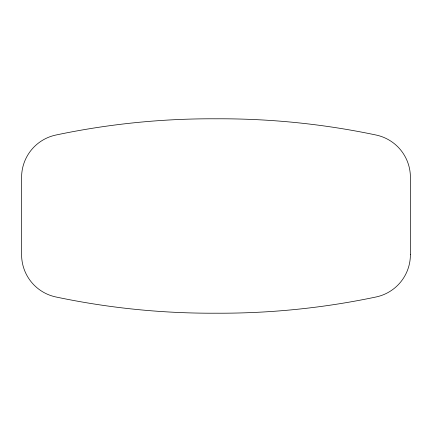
<?xml version="1.0" encoding="UTF-8"?>
<svg xmlns="http://www.w3.org/2000/svg" width="432" height="432" viewBox="0 0 432 432"><rect width="100%" height="100%" fill="white"/><g stroke="black" fill="none" stroke-linecap="round" stroke-linejoin="round"><path stroke-width="0.65" d="M410.4 254.696L410.4 177.304A43.2 43.2 0 0 0 376.11 135.032A755.827 755.827 0 0 0 216 118.8A755.827 755.827 0 0 0 55.89 135.032A43.2 43.2 0 0 0 21.6 177.304L21.6 254.696A43.2 43.2 0 0 0 55.89 296.968A755.827 755.827 0 0 0 216 313.2A755.827 755.827 0 0 0 376.11 296.968A43.2 43.2 0 0 0 410.4 254.696"/></g></svg>
